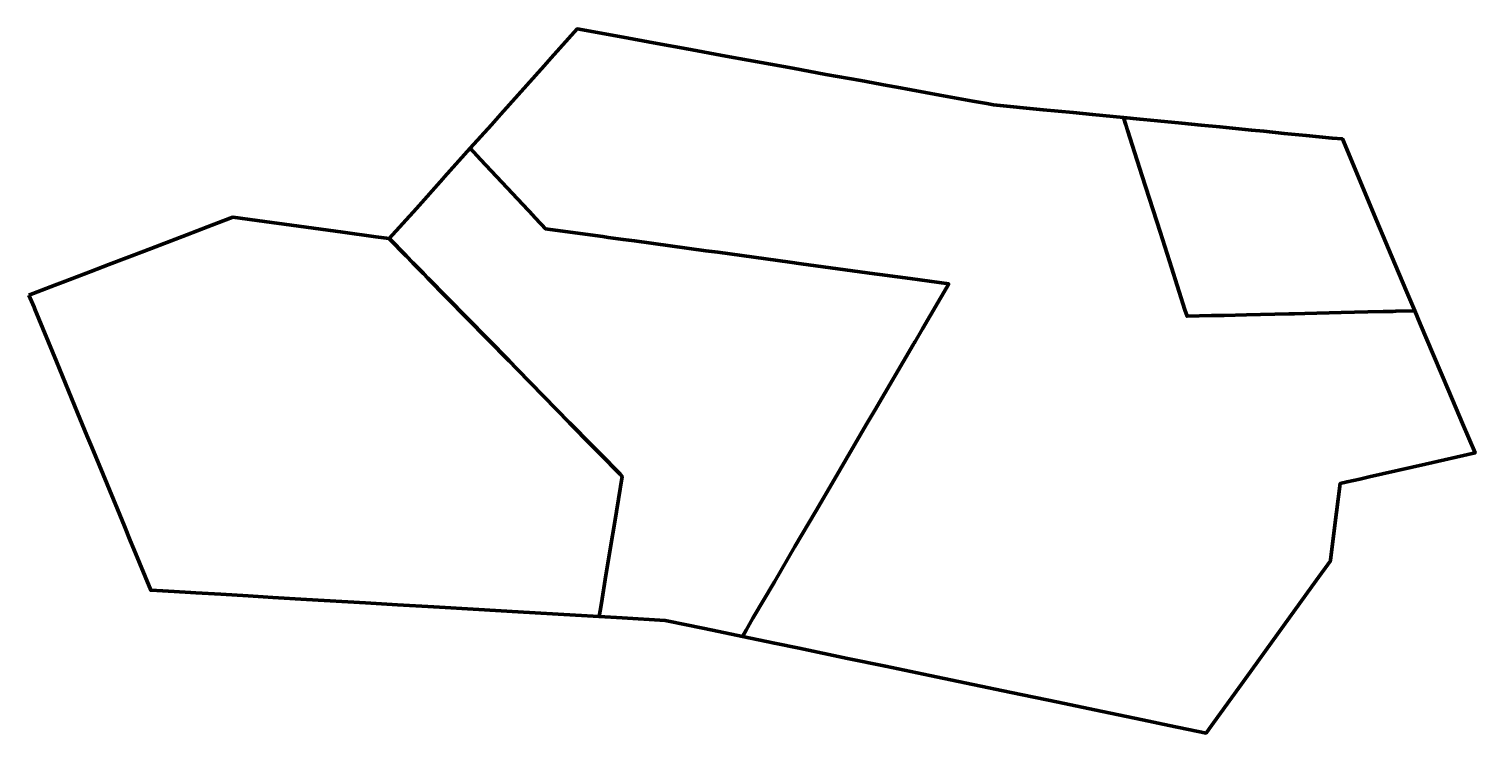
# Model space of a CAD drawing. Header units: metres. Extents: x 807563 to 807697, y 9157599 to 9157664.
import ezdxf

# ---------------------------------------------------------------- set-up
doc = ezdxf.new("R2010")
doc.units = ezdxf.units.M
doc.header["$MEASUREMENT"] = 0
doc.layers.add('2852-21130', color=1, linetype='Continuous')

msp = doc.modelspace()

# ---------------------------------------------------------------- linework, layer by layer
at = {"layer": '2852-21130', "color": 3, "lineweight": 70, "true_color": 0x00ff00}
for points in [[(807603.96, 9157652.74), (807604.92, 9157651.71), (807605.9, 9157650.67), (807609.78, 9157646.52), (807609.87, 9157646.42), (807610.53, 9157645.71), (807610.9, 9157645.32), (807611.32, 9157645.26), (807616.19, 9157644.6), (807616.69, 9157644.53), (807618.07, 9157644.34), (807619.11, 9157644.2), (807625.68, 9157643.3), (807626.78, 9157643.15), (807633.42, 9157642.24), (807634.46, 9157642.1), (807641.22, 9157641.18), (807641.96, 9157641.08), (807642.2, 9157641.05), (807644.53, 9157640.73), (807648.08, 9157640.24), (807645.65, 9157636.1), (807644.94, 9157634.88), (807644.88, 9157634.79), (807644.83, 9157634.68), (807641.23, 9157628.53), (807640.51, 9157627.31), (807637.51, 9157622.18), (807635.82, 9157619.3), (807633.9, 9157616.02), (807632, 9157612.77), (807630.03, 9157609.41), (807629.39, 9157608.31), (807629.05, 9157607.73), (807632.01, 9157607.11), (807634.29, 9157606.64), (807638.76, 9157605.71), (807642.24, 9157604.98), (807646.35, 9157604.13), (807650.29, 9157603.31), (807653.84, 9157602.57), (807658.16, 9157601.67), (807661.51, 9157600.97), (807665.96, 9157600.04), (807668.41, 9157599.53), (807671.81, 9157598.82), (807672.09, 9157599.21), (807674.18, 9157602.1), (807675.47, 9157603.89), (807677.84, 9157607.17), (807679.5, 9157609.47), (807681.97, 9157612.89), (807683.27, 9157614.7), (807683.28, 9157614.79), (807683.83, 9157619.18), (807684.17, 9157621.84), (807684.81, 9157621.99), (807685.99, 9157622.25), (807686.84, 9157622.45), (807692.03, 9157623.61), (807696.61, 9157624.65), (807695.46, 9157627.36), (807694.19, 9157630.34), (807692.78, 9157633.67), (807691.56, 9157636.55), (807691.05, 9157637.75), (807689.29, 9157637.71), (807689.04, 9157637.7), (807688.14, 9157637.68), (807686.73, 9157637.65), (807684.27, 9157637.59), (807680.9, 9157637.51), (807679.96, 9157637.49), (807679.44, 9157637.48), (807675.52, 9157637.39), (807673.47, 9157637.34), (807673.21, 9157637.33), (807672.66, 9157637.32), (807672.3, 9157637.31), (807670.05, 9157637.26), (807669.86, 9157637.86), (807669.33, 9157639.51), (807668.43, 9157642.33), (807667.56, 9157645.03), (807665.91, 9157650.18), (807665.44, 9157651.63), (807664.55, 9157654.42), (807664.4, 9157654.9), (807664.18, 9157655.58), (807661.34, 9157655.85), (807659.56, 9157656.03), (807656.8, 9157656.3), (807652.2, 9157656.75), (807651.59, 9157656.86), (807650.31, 9157657.09), (807647.27, 9157657.65), (807643.3, 9157658.37), (807642.39, 9157658.54), (807639.99, 9157658.98), (807636.76, 9157659.56), (807633.72, 9157660.12), (807627.54, 9157661.25), (807623.93, 9157661.9), (807621.21, 9157662.4), (807617.72, 9157663.04), (807613.83, 9157663.75), (807611.43, 9157661.07), (807610.78, 9157660.35), (807606.78, 9157655.89), (807605.91, 9157654.92)], [(807596.5, 9157644.41), (807598.06, 9157642.82), (807598.67, 9157642.19), (807599.65, 9157641.19), (807600.06, 9157640.78), (807603.66, 9157637.1), (807607.54, 9157633.14), (807608.28, 9157632.38), (807609.52, 9157631.12), (807613.12, 9157627.44), (807615.2, 9157625.32), (807615.54, 9157624.96), (807615.91, 9157624.59), (807617.77, 9157622.69), (807617.96, 9157622.49), (807617.62, 9157620.4), (807617.25, 9157618.11), (807616.93, 9157616.14), (807616.41, 9157612.98), (807616.12, 9157611.19), (807616.03, 9157610.63), (807615.86, 9157609.57), (807617.98, 9157609.44), (807621.94, 9157609.21), (807624.06, 9157608.77), (807626.31, 9157608.3), (807629.05, 9157607.73), (807629.39, 9157608.31), (807630.03, 9157609.41), (807632, 9157612.77), (807633.9, 9157616.02), (807635.82, 9157619.3), (807637.51, 9157622.18), (807640.51, 9157627.31), (807641.23, 9157628.53), (807644.83, 9157634.68), (807644.88, 9157634.79), (807644.94, 9157634.88), (807645.65, 9157636.1), (807648.08, 9157640.24), (807644.53, 9157640.73), (807642.2, 9157641.05), (807641.96, 9157641.08), (807641.22, 9157641.18), (807634.46, 9157642.1), (807633.42, 9157642.24), (807626.78, 9157643.15), (807625.68, 9157643.3), (807619.11, 9157644.2), (807618.07, 9157644.34), (807616.69, 9157644.53), (807616.19, 9157644.6), (807611.32, 9157645.26), (807610.9, 9157645.32), (807610.53, 9157645.71), (807609.87, 9157646.42), (807609.78, 9157646.52), (807605.9, 9157650.67), (807604.92, 9157651.71), (807603.96, 9157652.74), (807601.6, 9157650.11), (807601.43, 9157649.92), (807599, 9157647.2)], [(807563.27, 9157639.21), (807563.74, 9157638.08), (807563.81, 9157637.91), (807565.81, 9157633.07), (807566.63, 9157631.07), (807567.76, 9157628.34), (807568.62, 9157626.27), (807569.06, 9157625.19), (807569.44, 9157624.28), (807569.74, 9157623.55), (807571.43, 9157619.47), (807572.08, 9157617.89), (807572.62, 9157616.58), (807572.95, 9157615.79), (807574.51, 9157612), (807575.59, 9157611.94), (807576.14, 9157611.9), (807577.68, 9157611.81), (807578.19, 9157611.78), (807578.66, 9157611.76), (807580.98, 9157611.62), (807583.5, 9157611.47), (807584.87, 9157611.39), (807585.75, 9157611.34), (807588.88, 9157611.15), (807594.3, 9157610.84), (807597.24, 9157610.66), (807600.59, 9157610.46), (807604.75, 9157610.22), (807608.36, 9157610.01), (807613.66, 9157609.7), (807615.86, 9157609.57), (807616.03, 9157610.63), (807616.12, 9157611.19), (807616.41, 9157612.98), (807616.93, 9157616.14), (807617.25, 9157618.11), (807617.62, 9157620.4), (807617.96, 9157622.49), (807617.77, 9157622.69), (807615.91, 9157624.59), (807615.54, 9157624.96), (807615.2, 9157625.32), (807613.12, 9157627.44), (807609.52, 9157631.12), (807608.28, 9157632.38), (807607.54, 9157633.14), (807603.66, 9157637.1), (807600.06, 9157640.78), (807599.65, 9157641.19), (807598.67, 9157642.19), (807598.06, 9157642.82), (807596.5, 9157644.41), (807595.25, 9157644.58), (807592.21, 9157645), (807588.16, 9157645.56), (807584.32, 9157646.08), (807582.08, 9157646.39), (807581.19, 9157646.05), (807579.73, 9157645.49), (807577.82, 9157644.76), (807573.89, 9157643.26), (807570.63, 9157642.02), (807568.97, 9157641.39), (807566.41, 9157640.41), (807565.67, 9157640.12)]]:
    msp.add_lwpolyline(points, close=True, dxfattribs=at)
at = {"layer": '2852-21130', "color": 131, "lineweight": 70, "true_color": 0xbbffff}
msp.add_lwpolyline([(807664.18, 9157655.58), (807664.4, 9157654.9), (807664.55, 9157654.42), (807665.44, 9157651.63), (807665.91, 9157650.18), (807667.56, 9157645.03), (807668.43, 9157642.33), (807669.33, 9157639.51), (807669.86, 9157637.86), (807670.05, 9157637.26), (807672.3, 9157637.31), (807672.66, 9157637.32), (807673.21, 9157637.33), (807673.47, 9157637.34), (807675.52, 9157637.39), (807679.44, 9157637.48), (807679.96, 9157637.49), (807680.9, 9157637.51), (807684.27, 9157637.59), (807686.73, 9157637.65), (807688.14, 9157637.68), (807689.04, 9157637.7), (807689.29, 9157637.71), (807691.05, 9157637.75), (807690.23, 9157639.69), (807688.64, 9157643.47), (807687.32, 9157646.6), (807686.01, 9157649.7), (807684.37, 9157653.6), (807683.43, 9157653.69), (807681.04, 9157653.92), (807679.01, 9157654.12), (807677.14, 9157654.31), (807676.01, 9157654.42), (807673.06, 9157654.71), (807671.34, 9157654.87), (807669.58, 9157655.05), (807667.32, 9157655.27), (807666.04, 9157655.39), (807665.69, 9157655.43)], close=True, dxfattribs=at)

doc.saveas('drawing.dxf')
